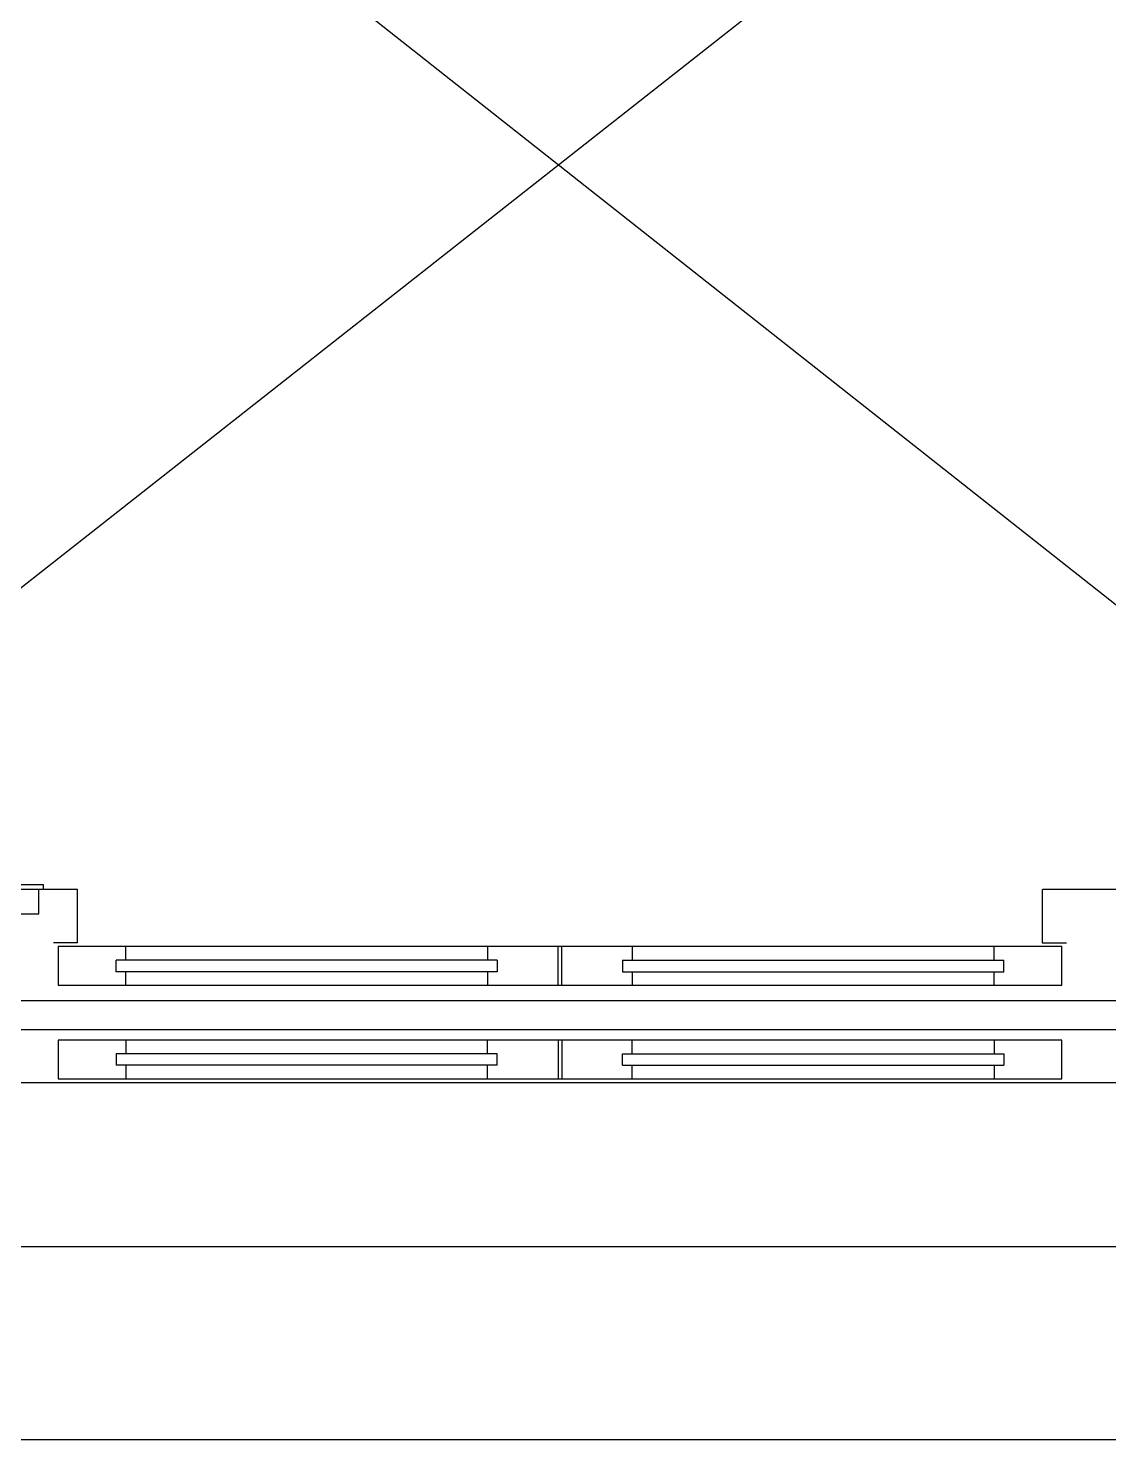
# Model space of a CAD drawing. Header units: millimetres. Extents: x -7718 to 421089, y 87466 to 341395.
# Drawn here: x 309092 to 310211, y 213309 to 214771 of the extents above; entities that cross this region are included whole.
import ezdxf

# ---------------------------------------------------------------- set-up
doc = ezdxf.new("R2010")
doc.units = ezdxf.units.MM
doc.header["$LTSCALE"] = 200
doc.header["$MEASUREMENT"] = 0
doc.layers.add('e-plan', color=9, linetype='CONTINUOUS')

msp = doc.modelspace()

# ---------------------------------------------------------------- linework, layer by layer
at = {"layer": 'e-plan', "ltscale": 2}
for p, q in [((308692.6, 213883.6), (310592.6, 215378.6)), ((308692.6, 215378.6), (310592.6, 213878.6))]:
    msp.add_line(p, q, dxfattribs=at)
at = {"layer": 'e-plan'}
for p, q in [((309142.6, 213878.6), (308692.6, 213878.6)), ((309107.5, 213883.6), (308927.5, 213883.6)), ((309102.5, 213853.6), (309102.5, 213878.6)), ((309107.5, 213878.6), (309107.5, 213883.6)), ((309142.6, 213823.6), (309142.6, 213878.6)), ((310592.6, 213878.6), (310142.6, 213878.6)), ((310142.6, 213823.6), (310142.6, 213878.6)), ((308932.5, 213853.6), (309102.5, 213853.6)), ((309142.6, 213823.6), (309117.6, 213823.6)), ((309192.6, 213805.6), (309192.6, 213819.6)), ((309567.6, 213819.6), (309567.6, 213805.6)), ((309640.6, 213779.6), (309640.6, 213819.6)), ((309644.6, 213779.6), (309644.6, 213819.6)), ((309717.6, 213819.6), (309717.6, 213805.6)), ((310092.6, 213805.6), (310092.6, 213819.6)), ((310142.4, 213823.6), (310167.4, 213823.6)), ((309577.6, 213805.6), (309182.6, 213805.6)), ((309182.6, 213793.6), (309182.6, 213805.6)), ((309577.6, 213805.6), (309577.6, 213793.6)), ((309707.6, 213805.6), (309707.6, 213793.6)), ((309707.6, 213805.6), (310102.6, 213805.6)), ((310102.6, 213793.6), (310102.6, 213805.6)), ((309577.6, 213793.6), (309182.6, 213793.6)), ((309192.6, 213779.6), (309192.6, 213793.6)), ((309567.6, 213793.6), (309567.6, 213779.6)), ((309707.6, 213793.6), (310102.6, 213793.6)), ((309717.6, 213793.6), (309717.6, 213779.6)), ((310092.6, 213779.6), (310092.6, 213793.6)), ((308452.6, 213733.6), (310832.6, 213733.6)), ((310162.6, 213722.6), (309122.6, 213722.6)), ((309122.6, 213722.6), (309122.6, 213682.6)), ((309192.6, 213722.6), (309192.6, 213708.6)), ((309567.6, 213708.6), (309567.6, 213722.6)), ((309640.6, 213722.6), (309640.6, 213682.6)), ((309640.6, 213722.6), (309640.6, 213682.6)), ((309644.6, 213722.6), (309644.6, 213682.6)), ((309644.6, 213722.6), (309644.6, 213682.6)), ((309717.6, 213708.6), (309717.6, 213722.6)), ((310092.6, 213722.6), (310092.6, 213708.6)), ((310162.6, 213682.6), (310162.6, 213722.6)), ((309577.6, 213708.6), (309182.6, 213708.6)), ((309182.6, 213708.6), (309182.6, 213696.6)), ((309577.6, 213696.6), (309577.6, 213708.6)), ((309707.6, 213696.6), (309707.6, 213708.6)), ((309707.6, 213708.6), (310102.6, 213708.6)), ((310102.6, 213708.6), (310102.6, 213696.6)), ((309577.6, 213696.6), (309182.6, 213696.6)), ((309192.6, 213696.6), (309192.6, 213682.6)), ((309567.6, 213682.6), (309567.6, 213696.6)), ((309707.6, 213696.6), (310102.6, 213696.6)), ((309717.6, 213682.6), (309717.6, 213696.6)), ((310092.6, 213696.6), (310092.6, 213682.6)), ((310832.6, 213678.6), (308452.6, 213678.6)), ((309122.6, 213682.6), (310162.6, 213682.6)), ((315552.6, 213508.6), (308252.6, 213508.6)), ((315552.6, 213308.6), (308252.6, 213308.6))]:
    msp.add_line(p, q, dxfattribs=at)
at = {"layer": 'e-plan', "linetype": 'Continuous'}
for p, q in [((310162.6, 213819.6), (309122.6, 213819.6)), ((309122.6, 213819.6), (309122.6, 213779.6)), ((310162.6, 213779.6), (310162.6, 213819.6)), ((309122.6, 213779.6), (310162.6, 213779.6)), ((308462.6, 213763.6), (310822.6, 213763.6))]:
    msp.add_line(p, q, dxfattribs=at)

doc.saveas('drawing.dxf')
